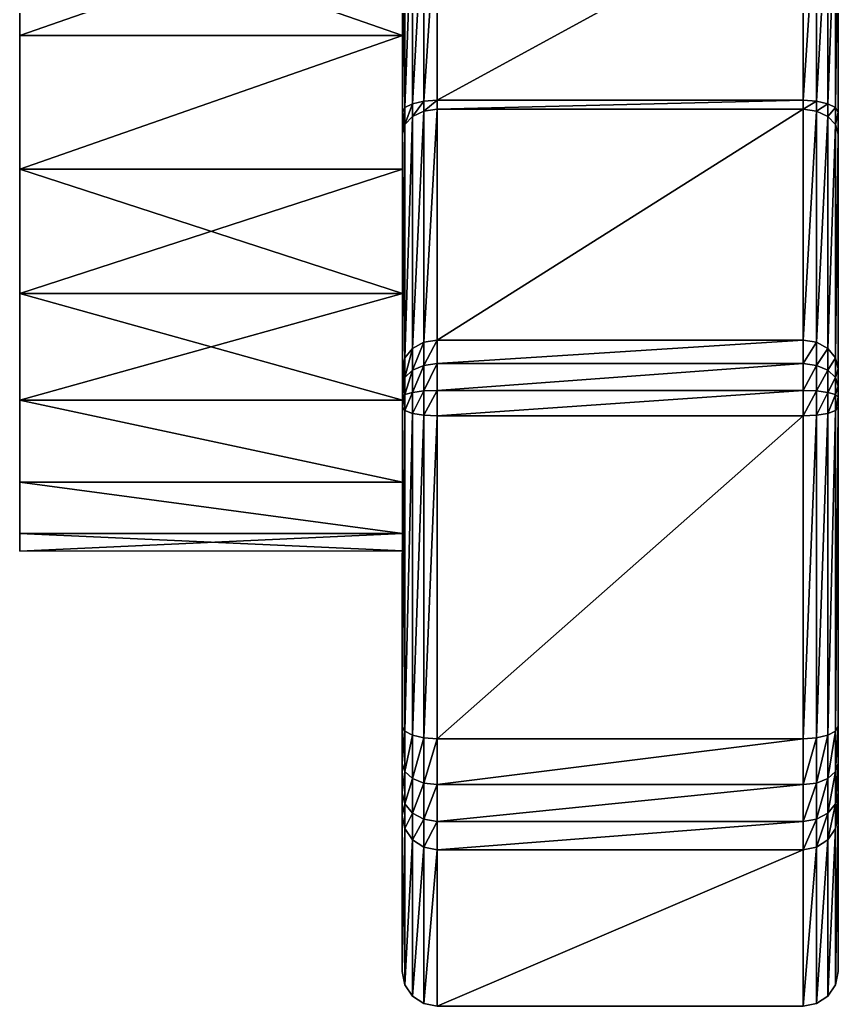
# Model space of a CAD drawing. Extents: x -0.7 to 0.7, y -0.65 to 0.94.
# Drawn here: x -0.699 to -0.155, y -0.646 to 0.011 of the extents above; entities that cross this region are included whole.
import ezdxf

# ---------------------------------------------------------------- set-up
doc = ezdxf.new("R2010")
doc.units = 0
doc.linetypes.add('SOLIDLINE', pattern=[0])
doc.layers.add('VIFS104', color=250, linetype='SOLIDLINE')

msp = doc.modelspace()

# ---------------------------------------------------------------- linework, layer by layer
at = {"layer": 'VIFS104', "color": 250}
for points in [[(-0.69919, 0.00019, -0.00069), (-0.69919, 0.33152, 0.08809), (-0.69919, 0.34321, -0.00069)], [(-0.69919, 0.00019, -0.00069), (-0.69919, 0.34321, -0.00069), (-0.69919, 0.33152, -0.08947)], [(-0.69919, 0.00019, -0.00069), (-0.69919, 0.29725, 0.17082), (-0.69919, 0.33152, 0.08809)], [(-0.69919, 0.00019, -0.00069), (-0.69919, 0.33152, -0.08947), (-0.69919, 0.29725, -0.1722)], [(-0.69919, 0.00019, -0.00069), (-0.69919, 0.24274, 0.24186), (-0.69919, 0.29725, 0.17082)], [(-0.69919, 0.00019, -0.00069), (-0.69919, 0.29725, -0.1722), (-0.69919, 0.24274, -0.24324)], [(-0.15458, 0.09041, -0.39981), (-0.15458, 0.26447, 0.00114), (-0.15458, -0.62248, 0.00114)], [(-0.15458, 0.26447, 0.00114), (-0.15458, 0.09041, 0.40209), (-0.15458, -0.62248, 0.00114)], [(-0.69919, 0.00019, -0.00069), (-0.69919, 0.1717, 0.29637), (-0.69919, 0.24274, 0.24186)], [(-0.69919, 0.00019, -0.00069), (-0.69919, 0.24274, -0.24324), (-0.69919, 0.1717, -0.29775)], [(-0.69919, 0.00019, -0.00069), (-0.69919, 0.08897, 0.33064), (-0.69919, 0.1717, 0.29637)], [(-0.69919, 0.00019, -0.00069), (-0.69919, 0.1717, -0.29775), (-0.69919, 0.08897, -0.33202)], [(-0.69919, 0.00019, -0.00069), (-0.69919, 0.00019, 0.34233), (-0.69919, 0.08897, 0.33064)], [(-0.69919, 0.00019, -0.00069), (-0.69919, 0.08897, -0.33202), (-0.69919, 0.00019, -0.34371)], [(-0.69919, 0.08897, 0.33064), (-0.69919, 0.00019, 0.34233), (-0.44452, 0.08897, 0.33064)], [(-0.44454, 0.00019, 0.34233), (-0.44452, 0.08897, 0.33064), (-0.69919, 0.00019, 0.34233)], [(-0.69919, 0.00019, -0.34371), (-0.69919, 0.08897, -0.33202), (-0.44454, 0.00019, -0.34371)], [(-0.44452, 0.08897, -0.33202), (-0.44454, 0.00019, -0.34371), (-0.69919, 0.08897, -0.33202)], [(-0.44295, 0.0904, 0.41098), (-0.44452, 0.09041, 0.40209), (-0.44455, -0.05078, 0.48537)], [(-0.44295, 0.0904, -0.4087), (-0.44455, -0.05078, -0.48309), (-0.44452, 0.09041, -0.39981)], [(-0.44452, 0.08897, -0.33202), (-0.44452, 0.09041, -0.39981), (-0.44455, -0.05078, -0.48309)], [(-0.44455, -0.05078, 0.48537), (-0.44452, 0.09041, 0.40209), (-0.44452, 0.08897, 0.33064)], [(-0.44455, -0.05078, 0.48537), (-0.44295, -0.04774, 0.49373), (-0.44295, 0.0904, 0.41098)], [(-0.44455, -0.05078, -0.48309), (-0.44295, 0.0904, -0.4087), (-0.44295, -0.04774, -0.49145)], [(-0.44455, -0.05078, -0.48309), (-0.44454, 0.00019, -0.34371), (-0.44452, 0.08897, -0.33202)], [(-0.44455, -0.05078, 0.48537), (-0.44452, 0.08897, 0.33064), (-0.44454, 0.00019, 0.34233)], [(-0.44295, -0.04774, 0.49373), (-0.43789, -0.04517, 0.50081), (-0.43789, 0.0904, 0.41852)], [(-0.43789, 0.0904, 0.41852), (-0.44295, 0.0904, 0.41098), (-0.44295, -0.04774, 0.49373)], [(-0.44295, -0.04774, -0.49145), (-0.43789, 0.0904, -0.41624), (-0.43789, -0.04517, -0.49854)], [(-0.43789, 0.0904, -0.41624), (-0.44295, -0.04774, -0.49145), (-0.44295, 0.0904, -0.4087)], [(-0.4303, 0.09039, 0.42355), (-0.43789, 0.0904, 0.41852), (-0.43789, -0.04517, 0.50081)], [(-0.4303, 0.09039, -0.42128), (-0.43789, -0.04517, -0.49854), (-0.43789, 0.0904, -0.41624)], [(-0.43789, -0.04517, 0.50081), (-0.4303, -0.04345, 0.50555), (-0.4303, 0.09039, 0.42355)], [(-0.43789, -0.04517, -0.49854), (-0.4303, 0.09039, -0.42128), (-0.4303, -0.04345, -0.50327)], [(-0.4303, -0.04345, 0.50555), (-0.42136, -0.04285, 0.50721), (-0.42136, 0.09039, 0.42532)], [(-0.42136, 0.09039, 0.42532), (-0.4303, 0.09039, 0.42355), (-0.4303, -0.04345, 0.50555)], [(-0.4303, -0.04345, -0.50327), (-0.42136, 0.09039, -0.42304), (-0.42136, -0.04285, -0.50493)], [(-0.42136, 0.09039, -0.42304), (-0.4303, -0.04345, -0.50327), (-0.4303, 0.09039, -0.42128)], [(-0.42136, -0.04285, 0.50721), (-0.17795, -0.04285, 0.50721), (-0.17795, 0.09039, 0.42532)], [(-0.17795, 0.09039, 0.42532), (-0.42136, 0.09039, 0.42532), (-0.42136, -0.04285, 0.50721)], [(-0.42136, -0.04285, -0.50493), (-0.17795, 0.09039, -0.42304), (-0.17795, -0.04285, -0.50493)], [(-0.17795, 0.09039, -0.42304), (-0.42136, -0.04285, -0.50493), (-0.42136, 0.09039, -0.42304)], [(-0.17795, -0.04285, 0.50721), (-0.169, -0.04345, 0.50555), (-0.169, 0.09039, 0.42355)], [(-0.169, 0.09039, 0.42355), (-0.17795, 0.09039, 0.42532), (-0.17795, -0.04285, 0.50721)], [(-0.17795, -0.04285, -0.50493), (-0.169, 0.09039, -0.42128), (-0.169, -0.04345, -0.50327)], [(-0.169, 0.09039, -0.42128), (-0.17795, -0.04285, -0.50493), (-0.17795, 0.09039, -0.42304)], [(-0.169, -0.04345, 0.50555), (-0.16142, -0.04517, 0.50081), (-0.16142, 0.0904, 0.41852)], [(-0.16142, 0.0904, 0.41852), (-0.169, 0.09039, 0.42355), (-0.169, -0.04345, 0.50555)], [(-0.169, -0.04345, -0.50327), (-0.16142, 0.0904, -0.41624), (-0.16142, -0.04517, -0.49854)], [(-0.16142, 0.0904, -0.41624), (-0.169, -0.04345, -0.50327), (-0.169, 0.09039, -0.42128)], [(-0.16142, -0.04517, 0.50081), (-0.15636, -0.04774, 0.49373), (-0.15636, 0.0904, 0.41098)], [(-0.15636, 0.0904, 0.41098), (-0.16142, 0.0904, 0.41852), (-0.16142, -0.04517, 0.50081)], [(-0.16142, -0.04517, -0.49854), (-0.15636, 0.0904, -0.4087), (-0.15636, -0.04774, -0.49145)], [(-0.15636, 0.0904, -0.4087), (-0.16142, -0.04517, -0.49854), (-0.16142, 0.0904, -0.41624)], [(-0.15636, -0.04774, 0.49373), (-0.15458, -0.05078, 0.48537), (-0.15458, 0.09041, 0.40209)], [(-0.15458, 0.09041, 0.40209), (-0.15636, 0.0904, 0.41098), (-0.15636, -0.04774, 0.49373)], [(-0.15636, -0.04774, -0.49145), (-0.15458, 0.09041, -0.39981), (-0.15458, -0.05078, -0.48309)], [(-0.15458, 0.09041, -0.39981), (-0.15636, -0.04774, -0.49145), (-0.15636, 0.0904, -0.4087)], [(-0.15458, -0.62248, 0.00114), (-0.15458, 0.09041, 0.40209), (-0.15458, -0.05078, 0.48537)], [(-0.15458, -0.62248, 0.00114), (-0.15458, -0.05078, -0.48309), (-0.15458, 0.09041, -0.39981)], [(-0.69919, 0.00019, -0.00069), (-0.69919, -0.08859, 0.33064), (-0.69919, 0.00019, 0.34233)], [(-0.69919, 0.00019, -0.00069), (-0.69919, -0.17132, 0.29637), (-0.69919, -0.08859, 0.33064)], [(-0.69919, 0.00019, -0.00069), (-0.69919, -0.24236, 0.24186), (-0.69919, -0.17132, 0.29637)], [(-0.69919, 0.00019, -0.00069), (-0.69919, -0.29687, 0.17082), (-0.69919, -0.24236, 0.24186)], [(-0.69919, 0.00019, -0.00069), (-0.69919, -0.33114, 0.08809), (-0.69919, -0.29687, 0.17082)], [(-0.69919, 0.00019, -0.00069), (-0.69919, -0.34283, -0.00069), (-0.69919, -0.33114, 0.08809)], [(-0.69919, 0.00019, -0.00069), (-0.69919, -0.33114, -0.08947), (-0.69919, -0.34283, -0.00069)], [(-0.69919, 0.00019, -0.00069), (-0.69919, -0.29687, -0.1722), (-0.69919, -0.33114, -0.08947)], [(-0.69919, 0.00019, -0.00069), (-0.69919, -0.24236, -0.24324), (-0.69919, -0.29687, -0.1722)], [(-0.69919, 0.00019, -0.00069), (-0.69919, -0.17132, -0.29775), (-0.69919, -0.24236, -0.24324)], [(-0.69919, 0.00019, -0.00069), (-0.69919, -0.08859, -0.33202), (-0.69919, -0.17132, -0.29775)], [(-0.69919, 0.00019, -0.00069), (-0.69919, 0.00019, -0.34371), (-0.69919, -0.08859, -0.33202)], [(-0.69919, -0.08859, 0.33064), (-0.44454, 0.00019, 0.34233), (-0.69919, 0.00019, 0.34233)], [(-0.69919, -0.08859, 0.33064), (-0.44456, -0.08859, 0.33064), (-0.44454, 0.00019, 0.34233)], [(-0.44456, -0.08859, -0.33202), (-0.69919, -0.08859, -0.33202), (-0.44454, 0.00019, -0.34371)], [(-0.69919, 0.00019, -0.34371), (-0.44454, 0.00019, -0.34371), (-0.69919, -0.08859, -0.33202)], [(-0.44455, -0.05078, -0.48309), (-0.44456, -0.08859, -0.33202), (-0.44454, 0.00019, -0.34371)], [(-0.44454, 0.00019, 0.34233), (-0.44456, -0.08859, 0.33064), (-0.44455, -0.05078, 0.48537)], [(-0.44295, -0.05906, 0.50367), (-0.43789, -0.05368, 0.50896), (-0.43789, -0.04517, 0.50081)], [(-0.43789, -0.04517, 0.50081), (-0.44295, -0.04774, 0.49373), (-0.44295, -0.05906, 0.50367)], [(-0.44295, -0.05906, -0.5014), (-0.43789, -0.04517, -0.49854), (-0.43789, -0.05368, -0.50669)], [(-0.43789, -0.04517, -0.49854), (-0.44295, -0.05906, -0.5014), (-0.44295, -0.04774, -0.49145)], [(-0.43789, -0.05368, 0.50896), (-0.4303, -0.05009, 0.5125), (-0.4303, -0.04345, 0.50555)], [(-0.4303, -0.04345, 0.50555), (-0.43789, -0.04517, 0.50081), (-0.43789, -0.05368, 0.50896)], [(-0.43789, -0.05368, -0.50669), (-0.4303, -0.04345, -0.50327), (-0.4303, -0.05009, -0.51022)], [(-0.4303, -0.04345, -0.50327), (-0.43789, -0.05368, -0.50669), (-0.43789, -0.04517, -0.49854)], [(-0.4303, -0.05009, 0.5125), (-0.42136, -0.04883, 0.51374), (-0.42136, -0.04285, 0.50721)], [(-0.42136, -0.04285, 0.50721), (-0.4303, -0.04345, 0.50555), (-0.4303, -0.05009, 0.5125)], [(-0.4303, -0.05009, -0.51022), (-0.42136, -0.04285, -0.50493), (-0.42136, -0.04883, -0.51146)], [(-0.42136, -0.04285, -0.50493), (-0.4303, -0.05009, -0.51022), (-0.4303, -0.04345, -0.50327)], [(-0.42136, -0.04883, 0.51374), (-0.17795, -0.04883, 0.51374), (-0.17795, -0.04285, 0.50721)], [(-0.17795, -0.04285, 0.50721), (-0.42136, -0.04285, 0.50721), (-0.42136, -0.04883, 0.51374)], [(-0.42136, -0.04883, -0.51146), (-0.17795, -0.04285, -0.50493), (-0.17795, -0.04883, -0.51146)], [(-0.17795, -0.04285, -0.50493), (-0.42136, -0.04883, -0.51146), (-0.42136, -0.04285, -0.50493)], [(-0.169, -0.04345, 0.50555), (-0.17795, -0.04285, 0.50721), (-0.17795, -0.04883, 0.51374)], [(-0.169, -0.04345, -0.50327), (-0.17795, -0.04883, -0.51146), (-0.17795, -0.04285, -0.50493)], [(-0.17795, -0.04883, 0.51374), (-0.169, -0.05009, 0.5125), (-0.169, -0.04345, 0.50555)], [(-0.17795, -0.04883, -0.51146), (-0.169, -0.04345, -0.50327), (-0.169, -0.05009, -0.51022)], [(-0.16142, -0.04517, 0.50081), (-0.169, -0.04345, 0.50555), (-0.169, -0.05009, 0.5125)], [(-0.16142, -0.04517, -0.49854), (-0.169, -0.05009, -0.51022), (-0.169, -0.04345, -0.50327)], [(-0.169, -0.05009, 0.5125), (-0.16142, -0.05368, 0.50896), (-0.16142, -0.04517, 0.50081)], [(-0.169, -0.05009, -0.51022), (-0.16142, -0.04517, -0.49854), (-0.16142, -0.05368, -0.50669)], [(-0.15636, -0.04774, 0.49373), (-0.16142, -0.04517, 0.50081), (-0.16142, -0.05368, 0.50896)], [(-0.15636, -0.04774, -0.49145), (-0.16142, -0.05368, -0.50669), (-0.16142, -0.04517, -0.49854)], [(-0.44455, -0.06539, -0.49516), (-0.44456, -0.08859, -0.33202), (-0.44455, -0.05078, -0.48309)], [(-0.44455, -0.06539, 0.49744), (-0.44455, -0.05078, 0.48537), (-0.44456, -0.08859, 0.33064)], [(-0.44455, -0.06539, 0.49744), (-0.44295, -0.05906, 0.50367), (-0.44295, -0.04774, 0.49373)], [(-0.44295, -0.04774, 0.49373), (-0.44455, -0.05078, 0.48537), (-0.44455, -0.06539, 0.49744)], [(-0.44455, -0.06539, -0.49516), (-0.44295, -0.04774, -0.49145), (-0.44295, -0.05906, -0.5014)], [(-0.44295, -0.04774, -0.49145), (-0.44455, -0.06539, -0.49516), (-0.44455, -0.05078, -0.48309)], [(-0.43789, -0.20805, 0.80637), (-0.4303, -0.20387, 0.80919), (-0.4303, -0.05009, 0.5125)], [(-0.4303, -0.05009, 0.5125), (-0.43789, -0.05368, 0.50896), (-0.43789, -0.20805, 0.80637)], [(-0.43789, -0.20805, -0.80409), (-0.4303, -0.05009, -0.51022), (-0.4303, -0.20387, -0.80691)], [(-0.4303, -0.05009, -0.51022), (-0.43789, -0.20805, -0.80409), (-0.43789, -0.05368, -0.50669)], [(-0.4303, -0.20387, 0.80919), (-0.42136, -0.20241, 0.81018), (-0.42136, -0.04883, 0.51374)], [(-0.42136, -0.04883, 0.51374), (-0.4303, -0.05009, 0.5125), (-0.4303, -0.20387, 0.80919)], [(-0.4303, -0.20387, -0.80691), (-0.42136, -0.04883, -0.51146), (-0.42136, -0.20241, -0.8079)], [(-0.42136, -0.04883, -0.51146), (-0.4303, -0.20387, -0.80691), (-0.4303, -0.05009, -0.51022)], [(-0.42136, -0.20241, 0.81018), (-0.17795, -0.20241, 0.81018), (-0.17795, -0.04883, 0.51374)], [(-0.17795, -0.04883, 0.51374), (-0.42136, -0.04883, 0.51374), (-0.42136, -0.20241, 0.81018)], [(-0.42136, -0.20241, -0.8079), (-0.17795, -0.04883, -0.51146), (-0.17795, -0.20241, -0.8079)], [(-0.17795, -0.04883, -0.51146), (-0.42136, -0.20241, -0.8079), (-0.42136, -0.04883, -0.51146)], [(-0.169, -0.05009, 0.5125), (-0.17795, -0.04883, 0.51374), (-0.17795, -0.20241, 0.81018)], [(-0.169, -0.05009, -0.51022), (-0.17795, -0.20241, -0.8079), (-0.17795, -0.04883, -0.51146)], [(-0.17795, -0.20241, 0.81018), (-0.169, -0.20387, 0.80919), (-0.169, -0.05009, 0.5125)], [(-0.17795, -0.20241, -0.8079), (-0.169, -0.05009, -0.51022), (-0.169, -0.20387, -0.80691)], [(-0.16142, -0.05368, 0.50896), (-0.169, -0.05009, 0.5125), (-0.169, -0.20387, 0.80919)], [(-0.16142, -0.05368, -0.50669), (-0.169, -0.20387, -0.80691), (-0.169, -0.05009, -0.51022)], [(-0.16142, -0.05368, 0.50896), (-0.15636, -0.05906, 0.50367), (-0.15636, -0.04774, 0.49373)], [(-0.16142, -0.05368, -0.50669), (-0.15636, -0.04774, -0.49145), (-0.15636, -0.05906, -0.5014)], [(-0.15458, -0.05078, 0.48537), (-0.15636, -0.04774, 0.49373), (-0.15636, -0.05906, 0.50367)], [(-0.15458, -0.05078, -0.48309), (-0.15636, -0.05906, -0.5014), (-0.15636, -0.04774, -0.49145)], [(-0.15636, -0.05906, 0.50367), (-0.15458, -0.06539, 0.49744), (-0.15458, -0.05078, 0.48537)], [(-0.15636, -0.05906, -0.5014), (-0.15458, -0.05078, -0.48309), (-0.15458, -0.06539, -0.49516)], [(-0.15458, -0.50377, 0.69506), (-0.15458, -0.62248, 0.00114), (-0.15458, -0.05078, 0.48537)], [(-0.15458, -0.50377, 0.69506), (-0.15458, -0.05078, 0.48537), (-0.15458, -0.06539, 0.49744)], [(-0.15458, -0.50377, -0.69278), (-0.15458, -0.05078, -0.48309), (-0.15458, -0.62248, 0.00114)], [(-0.15458, -0.50377, -0.69278), (-0.15458, -0.06539, -0.49516), (-0.15458, -0.05078, -0.48309)], [(-0.44458, -0.22166, 0.79716), (-0.44295, -0.21429, 0.80214), (-0.44295, -0.05906, 0.50367)], [(-0.44295, -0.05906, 0.50367), (-0.44455, -0.06539, 0.49744), (-0.44458, -0.22166, 0.79716)], [(-0.44458, -0.22166, -0.79488), (-0.44295, -0.05906, -0.5014), (-0.44295, -0.21429, -0.79987)], [(-0.44295, -0.05906, -0.5014), (-0.44458, -0.22166, -0.79488), (-0.44455, -0.06539, -0.49516)], [(-0.44295, -0.21429, 0.80214), (-0.43789, -0.20805, 0.80637), (-0.43789, -0.05368, 0.50896)], [(-0.43789, -0.05368, 0.50896), (-0.44295, -0.05906, 0.50367), (-0.44295, -0.21429, 0.80214)], [(-0.44295, -0.21429, -0.79987), (-0.43789, -0.05368, -0.50669), (-0.43789, -0.20805, -0.80409)], [(-0.43789, -0.05368, -0.50669), (-0.44295, -0.21429, -0.79987), (-0.44295, -0.05906, -0.5014)], [(-0.169, -0.20387, 0.80919), (-0.16142, -0.20805, 0.80637), (-0.16142, -0.05368, 0.50896)], [(-0.169, -0.20387, -0.80691), (-0.16142, -0.05368, -0.50669), (-0.16142, -0.20805, -0.80409)], [(-0.15636, -0.05906, 0.50367), (-0.16142, -0.05368, 0.50896), (-0.16142, -0.20805, 0.80637)], [(-0.15636, -0.05906, -0.5014), (-0.16142, -0.20805, -0.80409), (-0.16142, -0.05368, -0.50669)], [(-0.16142, -0.20805, 0.80637), (-0.15636, -0.21429, 0.80214), (-0.15636, -0.05906, 0.50367)], [(-0.16142, -0.20805, -0.80409), (-0.15636, -0.05906, -0.5014), (-0.15636, -0.21429, -0.79987)], [(-0.15458, -0.06539, 0.49744), (-0.15636, -0.05906, 0.50367), (-0.15636, -0.21429, 0.80214)], [(-0.15458, -0.06539, -0.49516), (-0.15636, -0.21429, -0.79987), (-0.15636, -0.05906, -0.5014)], [(-0.44458, -0.22166, 0.79716), (-0.44455, -0.06539, 0.49744), (-0.44466, -0.62248, 0.00114)], [(-0.44458, -0.22166, -0.79488), (-0.44466, -0.62248, 0.00114), (-0.44455, -0.06539, -0.49516)], [(-0.44466, -0.62248, 0.00114), (-0.44457, -0.17132, -0.29775), (-0.44455, -0.06539, -0.49516)], [(-0.44455, -0.06539, 0.49744), (-0.4446, -0.29687, 0.17082), (-0.44466, -0.62248, 0.00114)], [(-0.44455, -0.06539, 0.49744), (-0.44459, -0.24236, 0.24186), (-0.4446, -0.29687, 0.17082)], [(-0.44457, -0.17132, 0.29637), (-0.44459, -0.24236, 0.24186), (-0.44455, -0.06539, 0.49744)], [(-0.44455, -0.06539, -0.49516), (-0.44457, -0.17132, -0.29775), (-0.44456, -0.08859, -0.33202)], [(-0.44456, -0.08859, 0.33064), (-0.44457, -0.17132, 0.29637), (-0.44455, -0.06539, 0.49744)], [(-0.15636, -0.21429, 0.80214), (-0.15458, -0.22166, 0.79716), (-0.15458, -0.06539, 0.49744)], [(-0.15636, -0.21429, -0.79987), (-0.15458, -0.06539, -0.49516), (-0.15458, -0.22166, -0.79488)], [(-0.15458, -0.06539, 0.49744), (-0.15458, -0.22166, 0.79716), (-0.15458, -0.23316, 0.81031)], [(-0.15458, -0.06539, 0.49744), (-0.15458, -0.23316, 0.81031), (-0.15458, -0.24034, 0.81295)], [(-0.15458, -0.06539, 0.49744), (-0.15458, -0.24034, 0.81295), (-0.15458, -0.50377, 0.69506)], [(-0.15458, -0.06539, -0.49516), (-0.15458, -0.23316, -0.80803), (-0.15458, -0.22166, -0.79488)], [(-0.15458, -0.06539, -0.49516), (-0.15458, -0.24034, -0.81067), (-0.15458, -0.23316, -0.80803)], [(-0.15458, -0.06539, -0.49516), (-0.15458, -0.50377, -0.69278), (-0.15458, -0.24034, -0.81067)], [(-0.69919, -0.08859, 0.33064), (-0.69919, -0.17132, 0.29637), (-0.44456, -0.08859, 0.33064)], [(-0.44457, -0.17132, 0.29637), (-0.44456, -0.08859, 0.33064), (-0.69919, -0.17132, 0.29637)], [(-0.69919, -0.17132, -0.29775), (-0.69919, -0.08859, -0.33202), (-0.44457, -0.17132, -0.29775)], [(-0.44456, -0.08859, -0.33202), (-0.44457, -0.17132, -0.29775), (-0.69919, -0.08859, -0.33202)], [(-0.44457, -0.17132, 0.29637), (-0.69919, -0.17132, 0.29637), (-0.44459, -0.24236, 0.24186)], [(-0.69919, -0.24236, 0.24186), (-0.44459, -0.24236, 0.24186), (-0.69919, -0.17132, 0.29637)], [(-0.44459, -0.24236, -0.24324), (-0.69919, -0.24236, -0.24324), (-0.44457, -0.17132, -0.29775)], [(-0.69919, -0.17132, -0.29775), (-0.44457, -0.17132, -0.29775), (-0.69919, -0.24236, -0.24324)], [(-0.44466, -0.62248, 0.00114), (-0.44459, -0.24236, -0.24324), (-0.44457, -0.17132, -0.29775)], [(-0.4303, -0.21923, 0.82665), (-0.42136, -0.21808, 0.82799), (-0.42136, -0.20241, 0.81018)], [(-0.42136, -0.20241, 0.81018), (-0.4303, -0.20387, 0.80919), (-0.4303, -0.21923, 0.82665)], [(-0.4303, -0.21923, -0.82437), (-0.42136, -0.20241, -0.8079), (-0.42136, -0.21808, -0.82571)], [(-0.42136, -0.20241, -0.8079), (-0.4303, -0.21923, -0.82437), (-0.4303, -0.20387, -0.80691)], [(-0.42136, -0.21808, 0.82799), (-0.17795, -0.21808, 0.82799), (-0.17795, -0.20241, 0.81018)], [(-0.17795, -0.20241, 0.81018), (-0.42136, -0.20241, 0.81018), (-0.42136, -0.21808, 0.82799)], [(-0.42136, -0.21808, -0.82571), (-0.17795, -0.20241, -0.8079), (-0.17795, -0.21808, -0.82571)], [(-0.17795, -0.20241, -0.8079), (-0.42136, -0.21808, -0.82571), (-0.42136, -0.20241, -0.8079)], [(-0.169, -0.20387, 0.80919), (-0.17795, -0.20241, 0.81018), (-0.17795, -0.21808, 0.82799)], [(-0.169, -0.20387, -0.80691), (-0.17795, -0.21808, -0.82571), (-0.17795, -0.20241, -0.8079)], [(-0.44295, -0.22739, 0.81708), (-0.43789, -0.2225, 0.82281), (-0.43789, -0.20805, 0.80637)], [(-0.43789, -0.20805, 0.80637), (-0.44295, -0.21429, 0.80214), (-0.44295, -0.22739, 0.81708)], [(-0.44295, -0.22739, -0.8148), (-0.43789, -0.20805, -0.80409), (-0.43789, -0.2225, -0.82054)], [(-0.43789, -0.20805, -0.80409), (-0.44295, -0.22739, -0.8148), (-0.44295, -0.21429, -0.79987)], [(-0.43789, -0.2225, 0.82281), (-0.4303, -0.21923, 0.82665), (-0.4303, -0.20387, 0.80919)], [(-0.4303, -0.20387, 0.80919), (-0.43789, -0.20805, 0.80637), (-0.43789, -0.2225, 0.82281)], [(-0.43789, -0.2225, -0.82054), (-0.4303, -0.20387, -0.80691), (-0.4303, -0.21923, -0.82437)], [(-0.4303, -0.20387, -0.80691), (-0.43789, -0.2225, -0.82054), (-0.43789, -0.20805, -0.80409)], [(-0.17795, -0.21808, 0.82799), (-0.169, -0.21923, 0.82665), (-0.169, -0.20387, 0.80919)], [(-0.17795, -0.21808, -0.82571), (-0.169, -0.20387, -0.80691), (-0.169, -0.21923, -0.82437)], [(-0.16142, -0.20805, 0.80637), (-0.169, -0.20387, 0.80919), (-0.169, -0.21923, 0.82665)], [(-0.16142, -0.20805, -0.80409), (-0.169, -0.21923, -0.82437), (-0.169, -0.20387, -0.80691)], [(-0.169, -0.21923, 0.82665), (-0.16142, -0.2225, 0.82281), (-0.16142, -0.20805, 0.80637)], [(-0.169, -0.21923, -0.82437), (-0.16142, -0.20805, -0.80409), (-0.16142, -0.2225, -0.82054)], [(-0.15636, -0.21429, 0.80214), (-0.16142, -0.20805, 0.80637), (-0.16142, -0.2225, 0.82281)], [(-0.15636, -0.21429, -0.79987), (-0.16142, -0.2225, -0.82054), (-0.16142, -0.20805, -0.80409)], [(-0.44459, -0.23316, 0.81031), (-0.44295, -0.22739, 0.81708), (-0.44295, -0.21429, 0.80214)], [(-0.44295, -0.21429, 0.80214), (-0.44458, -0.22166, 0.79716), (-0.44459, -0.23316, 0.81031)], [(-0.44459, -0.23316, -0.80803), (-0.44295, -0.21429, -0.79987), (-0.44295, -0.22739, -0.8148)], [(-0.44295, -0.21429, -0.79987), (-0.44459, -0.23316, -0.80803), (-0.44458, -0.22166, -0.79488)], [(-0.16142, -0.2225, 0.82281), (-0.15636, -0.22739, 0.81708), (-0.15636, -0.21429, 0.80214)], [(-0.16142, -0.2225, -0.82054), (-0.15636, -0.21429, -0.79987), (-0.15636, -0.22739, -0.8148)], [(-0.15458, -0.22166, 0.79716), (-0.15636, -0.21429, 0.80214), (-0.15636, -0.22739, 0.81708)], [(-0.15458, -0.22166, -0.79488), (-0.15636, -0.22739, -0.8148), (-0.15636, -0.21429, -0.79987)], [(-0.44459, -0.23316, 0.81031), (-0.44458, -0.22166, 0.79716), (-0.44466, -0.62248, 0.00114)], [(-0.44459, -0.23316, -0.80803), (-0.44466, -0.62248, 0.00114), (-0.44458, -0.22166, -0.79488)], [(-0.44295, -0.23865, 0.82168), (-0.43789, -0.23722, 0.82908), (-0.43789, -0.2225, 0.82281)], [(-0.43789, -0.2225, 0.82281), (-0.44295, -0.22739, 0.81708), (-0.44295, -0.23865, 0.82168)], [(-0.44295, -0.23865, -0.8194), (-0.43789, -0.2225, -0.82054), (-0.43789, -0.23722, -0.8268)], [(-0.43789, -0.2225, -0.82054), (-0.44295, -0.23865, -0.8194), (-0.44295, -0.22739, -0.8148)], [(-0.43789, -0.23722, 0.82908), (-0.4303, -0.23626, 0.83403), (-0.4303, -0.21923, 0.82665)], [(-0.4303, -0.21923, 0.82665), (-0.43789, -0.2225, 0.82281), (-0.43789, -0.23722, 0.82908)], [(-0.43789, -0.23722, -0.8268), (-0.4303, -0.21923, -0.82437), (-0.4303, -0.23626, -0.83175)], [(-0.4303, -0.21923, -0.82437), (-0.43789, -0.23722, -0.8268), (-0.43789, -0.2225, -0.82054)], [(-0.4303, -0.23626, 0.83403), (-0.42136, -0.23592, 0.83577), (-0.42136, -0.21808, 0.82799)], [(-0.42136, -0.21808, 0.82799), (-0.4303, -0.21923, 0.82665), (-0.4303, -0.23626, 0.83403)], [(-0.4303, -0.23626, -0.83175), (-0.42136, -0.21808, -0.82571), (-0.42136, -0.23592, -0.83349)], [(-0.42136, -0.21808, -0.82571), (-0.4303, -0.23626, -0.83175), (-0.4303, -0.21923, -0.82437)], [(-0.42136, -0.23592, 0.83577), (-0.17795, -0.23592, 0.83577), (-0.17795, -0.21808, 0.82799)], [(-0.17795, -0.21808, 0.82799), (-0.42136, -0.21808, 0.82799), (-0.42136, -0.23592, 0.83577)], [(-0.42136, -0.23592, -0.83349), (-0.17795, -0.21808, -0.82571), (-0.17795, -0.23592, -0.83349)], [(-0.17795, -0.21808, -0.82571), (-0.42136, -0.23592, -0.83349), (-0.42136, -0.21808, -0.82571)], [(-0.169, -0.21923, 0.82665), (-0.17795, -0.21808, 0.82799), (-0.17795, -0.23592, 0.83577)], [(-0.169, -0.21923, -0.82437), (-0.17795, -0.23592, -0.83349), (-0.17795, -0.21808, -0.82571)], [(-0.17795, -0.23592, 0.83577), (-0.169, -0.23626, 0.83403), (-0.169, -0.21923, 0.82665)], [(-0.17795, -0.23592, -0.83349), (-0.169, -0.21923, -0.82437), (-0.169, -0.23626, -0.83175)], [(-0.16142, -0.2225, 0.82281), (-0.169, -0.21923, 0.82665), (-0.169, -0.23626, 0.83403)], [(-0.16142, -0.2225, -0.82054), (-0.169, -0.23626, -0.83175), (-0.169, -0.21923, -0.82437)], [(-0.169, -0.23626, 0.83403), (-0.16142, -0.23722, 0.82908), (-0.16142, -0.2225, 0.82281)], [(-0.169, -0.23626, -0.83175), (-0.16142, -0.2225, -0.82054), (-0.16142, -0.23722, -0.8268)], [(-0.15636, -0.22739, 0.81708), (-0.16142, -0.2225, 0.82281), (-0.16142, -0.23722, 0.82908)], [(-0.15636, -0.22739, -0.8148), (-0.16142, -0.23722, -0.8268), (-0.16142, -0.2225, -0.82054)], [(-0.15636, -0.22739, 0.81708), (-0.15458, -0.23316, 0.81031), (-0.15458, -0.22166, 0.79716)], [(-0.15636, -0.22739, -0.8148), (-0.15458, -0.22166, -0.79488), (-0.15458, -0.23316, -0.80803)], [(-0.44459, -0.24034, 0.81295), (-0.44295, -0.23865, 0.82168), (-0.44295, -0.22739, 0.81708)], [(-0.44295, -0.22739, 0.81708), (-0.44459, -0.23316, 0.81031), (-0.44459, -0.24034, 0.81295)], [(-0.44459, -0.24034, -0.81067), (-0.44295, -0.22739, -0.8148), (-0.44295, -0.23865, -0.8194)], [(-0.44295, -0.22739, -0.8148), (-0.44459, -0.24034, -0.81067), (-0.44459, -0.23316, -0.80803)], [(-0.16142, -0.23722, 0.82908), (-0.15636, -0.23865, 0.82168), (-0.15636, -0.22739, 0.81708)], [(-0.16142, -0.23722, -0.8268), (-0.15636, -0.22739, -0.8148), (-0.15636, -0.23865, -0.8194)], [(-0.15458, -0.23316, 0.81031), (-0.15636, -0.22739, 0.81708), (-0.15636, -0.23865, 0.82168)], [(-0.15458, -0.23316, -0.80803), (-0.15636, -0.23865, -0.8194), (-0.15636, -0.22739, -0.8148)], [(-0.44466, -0.62248, 0.00114), (-0.44463, -0.45936, 0.72947), (-0.44459, -0.23316, 0.81031)], [(-0.44466, -0.62248, 0.00114), (-0.44459, -0.23316, -0.80803), (-0.44463, -0.45936, -0.72719)], [(-0.44463, -0.45936, 0.72947), (-0.44459, -0.24034, 0.81295), (-0.44459, -0.23316, 0.81031)], [(-0.44463, -0.45936, -0.72719), (-0.44459, -0.23316, -0.80803), (-0.44459, -0.24034, -0.81067)], [(-0.43789, -0.25121, 0.82904), (-0.4303, -0.25248, 0.83392), (-0.4303, -0.23626, 0.83403)], [(-0.4303, -0.23626, 0.83403), (-0.43789, -0.23722, 0.82908), (-0.43789, -0.25121, 0.82904)], [(-0.43789, -0.25121, -0.82676), (-0.4303, -0.23626, -0.83175), (-0.4303, -0.25248, -0.83164)], [(-0.4303, -0.23626, -0.83175), (-0.43789, -0.25121, -0.82676), (-0.43789, -0.23722, -0.8268)], [(-0.4303, -0.25248, 0.83392), (-0.42136, -0.25292, 0.83563), (-0.42136, -0.23592, 0.83577)], [(-0.42136, -0.23592, 0.83577), (-0.4303, -0.23626, 0.83403), (-0.4303, -0.25248, 0.83392)], [(-0.4303, -0.25248, -0.83164), (-0.42136, -0.23592, -0.83349), (-0.42136, -0.25292, -0.83335)], [(-0.42136, -0.23592, -0.83349), (-0.4303, -0.25248, -0.83164), (-0.4303, -0.23626, -0.83175)], [(-0.42136, -0.25292, 0.83563), (-0.17795, -0.25292, 0.83563), (-0.17795, -0.23592, 0.83577)], [(-0.17795, -0.23592, 0.83577), (-0.42136, -0.23592, 0.83577), (-0.42136, -0.25292, 0.83563)], [(-0.42136, -0.25292, -0.83335), (-0.17795, -0.23592, -0.83349), (-0.17795, -0.25292, -0.83335)], [(-0.17795, -0.23592, -0.83349), (-0.42136, -0.25292, -0.83335), (-0.42136, -0.23592, -0.83349)], [(-0.169, -0.23626, 0.83403), (-0.17795, -0.23592, 0.83577), (-0.17795, -0.25292, 0.83563)], [(-0.169, -0.23626, -0.83175), (-0.17795, -0.25292, -0.83335), (-0.17795, -0.23592, -0.83349)], [(-0.17795, -0.25292, 0.83563), (-0.169, -0.25248, 0.83392), (-0.169, -0.23626, 0.83403)], [(-0.17795, -0.25292, -0.83335), (-0.169, -0.23626, -0.83175), (-0.169, -0.25248, -0.83164)], [(-0.16142, -0.23722, 0.82908), (-0.169, -0.23626, 0.83403), (-0.169, -0.25248, 0.83392)], [(-0.16142, -0.23722, -0.8268), (-0.169, -0.25248, -0.83164), (-0.169, -0.23626, -0.83175)], [(-0.15636, -0.23865, 0.82168), (-0.15458, -0.24034, 0.81295), (-0.15458, -0.23316, 0.81031)], [(-0.15636, -0.23865, -0.8194), (-0.15458, -0.23316, -0.80803), (-0.15458, -0.24034, -0.81067)], [(-0.4446, -0.29687, 0.17082), (-0.69919, -0.24236, 0.24186), (-0.69919, -0.29687, 0.17082)], [(-0.4446, -0.29687, -0.1722), (-0.69919, -0.29687, -0.1722), (-0.69919, -0.24236, -0.24324)], [(-0.69919, -0.24236, -0.24324), (-0.44459, -0.24236, -0.24324), (-0.4446, -0.29687, -0.1722)], [(-0.44459, -0.24236, 0.24186), (-0.69919, -0.24236, 0.24186), (-0.4446, -0.29687, 0.17082)], [(-0.4446, -0.29687, -0.1722), (-0.44459, -0.24236, -0.24324), (-0.44466, -0.62248, 0.00114)], [(-0.44463, -0.45936, 0.72947), (-0.44459, -0.24708, 0.81314), (-0.44459, -0.24034, 0.81295)], [(-0.44463, -0.45936, -0.72719), (-0.44459, -0.24034, -0.81067), (-0.44459, -0.24708, -0.81086)], [(-0.44459, -0.24708, 0.81314), (-0.44295, -0.24932, 0.82175), (-0.44295, -0.23865, 0.82168)], [(-0.44295, -0.23865, 0.82168), (-0.44459, -0.24034, 0.81295), (-0.44459, -0.24708, 0.81314)], [(-0.44459, -0.24708, -0.81086), (-0.44295, -0.23865, -0.8194), (-0.44295, -0.24932, -0.81947)], [(-0.44295, -0.23865, -0.8194), (-0.44459, -0.24708, -0.81086), (-0.44459, -0.24034, -0.81067)], [(-0.44295, -0.24932, 0.82175), (-0.43789, -0.25121, 0.82904), (-0.43789, -0.23722, 0.82908)], [(-0.43789, -0.23722, 0.82908), (-0.44295, -0.23865, 0.82168), (-0.44295, -0.24932, 0.82175)], [(-0.44295, -0.24932, -0.81947), (-0.43789, -0.23722, -0.8268), (-0.43789, -0.25121, -0.82676)], [(-0.43789, -0.23722, -0.8268), (-0.44295, -0.24932, -0.81947), (-0.44295, -0.23865, -0.8194)], [(-0.169, -0.25248, 0.83392), (-0.16142, -0.25121, 0.82904), (-0.16142, -0.23722, 0.82908)], [(-0.169, -0.25248, -0.83164), (-0.16142, -0.23722, -0.8268), (-0.16142, -0.25121, -0.82676)], [(-0.15636, -0.23865, 0.82168), (-0.16142, -0.23722, 0.82908), (-0.16142, -0.25121, 0.82904)], [(-0.15636, -0.23865, -0.8194), (-0.16142, -0.25121, -0.82676), (-0.16142, -0.23722, -0.8268)], [(-0.16142, -0.25121, 0.82904), (-0.15636, -0.24932, 0.82175), (-0.15636, -0.23865, 0.82168)], [(-0.16142, -0.25121, -0.82676), (-0.15636, -0.23865, -0.8194), (-0.15636, -0.24932, -0.81947)], [(-0.15458, -0.24034, 0.81295), (-0.15636, -0.23865, 0.82168), (-0.15636, -0.24932, 0.82175)], [(-0.15458, -0.24034, -0.81067), (-0.15636, -0.24932, -0.81947), (-0.15636, -0.23865, -0.8194)], [(-0.15636, -0.24932, 0.82175), (-0.15458, -0.24708, 0.81314), (-0.15458, -0.24034, 0.81295)], [(-0.15636, -0.24932, -0.81947), (-0.15458, -0.24034, -0.81067), (-0.15458, -0.24708, -0.81086)], [(-0.15458, -0.24034, 0.81295), (-0.15458, -0.24708, 0.81314), (-0.15458, -0.45936, 0.72947)], [(-0.15458, -0.24034, 0.81295), (-0.15458, -0.45936, 0.72947), (-0.15458, -0.50377, 0.69506)], [(-0.15458, -0.24034, -0.81067), (-0.15458, -0.45936, -0.72719), (-0.15458, -0.24708, -0.81086)], [(-0.15458, -0.24034, -0.81067), (-0.15458, -0.50377, -0.69278), (-0.15458, -0.45936, -0.72719)], [(-0.44295, -0.24932, 0.82175), (-0.44459, -0.24708, 0.81314), (-0.44463, -0.45936, 0.72947)], [(-0.44295, -0.24932, -0.81947), (-0.44463, -0.45936, -0.72719), (-0.44459, -0.24708, -0.81086)], [(-0.44463, -0.45936, 0.72947), (-0.44295, -0.46256, 0.73777), (-0.44295, -0.24932, 0.82175)], [(-0.44463, -0.45936, -0.72719), (-0.44295, -0.24932, -0.81947), (-0.44295, -0.46256, -0.73549)], [(-0.43789, -0.25121, 0.82904), (-0.44295, -0.24932, 0.82175), (-0.44295, -0.46256, 0.73777)], [(-0.43789, -0.25121, -0.82676), (-0.44295, -0.46256, -0.73549), (-0.44295, -0.24932, -0.81947)], [(-0.16142, -0.46526, 0.74481), (-0.15636, -0.46256, 0.73777), (-0.15636, -0.24932, 0.82175)], [(-0.15636, -0.24932, 0.82175), (-0.16142, -0.25121, 0.82904), (-0.16142, -0.46526, 0.74481)], [(-0.16142, -0.46526, -0.74253), (-0.15636, -0.24932, -0.81947), (-0.15636, -0.46256, -0.73549)], [(-0.15636, -0.24932, -0.81947), (-0.16142, -0.46526, -0.74253), (-0.16142, -0.25121, -0.82676)], [(-0.15636, -0.46256, 0.73777), (-0.15458, -0.45936, 0.72947), (-0.15458, -0.24708, 0.81314)], [(-0.15458, -0.24708, 0.81314), (-0.15636, -0.24932, 0.82175), (-0.15636, -0.46256, 0.73777)], [(-0.15636, -0.46256, -0.73549), (-0.15458, -0.24708, -0.81086), (-0.15458, -0.45936, -0.72719)], [(-0.15458, -0.24708, -0.81086), (-0.15636, -0.46256, -0.73549), (-0.15636, -0.24932, -0.81947)], [(-0.44295, -0.46256, 0.73777), (-0.43789, -0.46526, 0.74481), (-0.43789, -0.25121, 0.82904)], [(-0.44295, -0.46256, -0.73549), (-0.43789, -0.25121, -0.82676), (-0.43789, -0.46526, -0.74253)], [(-0.4303, -0.25248, 0.83392), (-0.43789, -0.25121, 0.82904), (-0.43789, -0.46526, 0.74481)], [(-0.4303, -0.25248, -0.83164), (-0.43789, -0.46526, -0.74253), (-0.43789, -0.25121, -0.82676)], [(-0.43789, -0.46526, 0.74481), (-0.4303, -0.46708, 0.74951), (-0.4303, -0.25248, 0.83392)], [(-0.43789, -0.46526, -0.74253), (-0.4303, -0.25248, -0.83164), (-0.4303, -0.46708, -0.74723)], [(-0.42136, -0.25292, 0.83563), (-0.4303, -0.25248, 0.83392), (-0.4303, -0.46708, 0.74951)], [(-0.42136, -0.25292, -0.83335), (-0.4303, -0.46708, -0.74723), (-0.4303, -0.25248, -0.83164)], [(-0.4303, -0.46708, 0.74951), (-0.42136, -0.46771, 0.75116), (-0.42136, -0.25292, 0.83563)], [(-0.4303, -0.46708, -0.74723), (-0.42136, -0.25292, -0.83335), (-0.42136, -0.46771, -0.74888)], [(-0.42136, -0.46771, 0.75116), (-0.17795, -0.46771, 0.75116), (-0.17795, -0.25292, 0.83563)], [(-0.17795, -0.25292, 0.83563), (-0.42136, -0.25292, 0.83563), (-0.42136, -0.46771, 0.75116)], [(-0.42136, -0.46771, -0.74888), (-0.17795, -0.25292, -0.83335), (-0.17795, -0.46771, -0.74888)], [(-0.17795, -0.25292, -0.83335), (-0.42136, -0.46771, -0.74888), (-0.42136, -0.25292, -0.83335)], [(-0.17795, -0.46771, 0.75116), (-0.169, -0.46708, 0.74951), (-0.169, -0.25248, 0.83392)], [(-0.169, -0.25248, 0.83392), (-0.17795, -0.25292, 0.83563), (-0.17795, -0.46771, 0.75116)], [(-0.17795, -0.46771, -0.74888), (-0.169, -0.25248, -0.83164), (-0.169, -0.46708, -0.74723)], [(-0.169, -0.25248, -0.83164), (-0.17795, -0.46771, -0.74888), (-0.17795, -0.25292, -0.83335)], [(-0.169, -0.46708, 0.74951), (-0.16142, -0.46526, 0.74481), (-0.16142, -0.25121, 0.82904)], [(-0.16142, -0.25121, 0.82904), (-0.169, -0.25248, 0.83392), (-0.169, -0.46708, 0.74951)], [(-0.169, -0.46708, -0.74723), (-0.16142, -0.25121, -0.82676), (-0.16142, -0.46526, -0.74253)], [(-0.16142, -0.25121, -0.82676), (-0.169, -0.46708, -0.74723), (-0.169, -0.25248, -0.83164)], [(-0.4446, -0.29687, 0.17082), (-0.69919, -0.29687, 0.17082), (-0.4446, -0.33114, 0.08809)], [(-0.69919, -0.33114, 0.08809), (-0.4446, -0.33114, 0.08809), (-0.69919, -0.29687, 0.17082)], [(-0.69919, -0.29687, -0.1722), (-0.4446, -0.33114, -0.08947), (-0.69919, -0.33114, -0.08947)], [(-0.69919, -0.29687, -0.1722), (-0.4446, -0.29687, -0.1722), (-0.4446, -0.33114, -0.08947)], [(-0.44466, -0.62248, 0.00114), (-0.4446, -0.29687, 0.17082), (-0.4446, -0.33114, 0.08809)], [(-0.4446, -0.33114, -0.08947), (-0.4446, -0.29687, -0.1722), (-0.44466, -0.62248, 0.00114)], [(-0.4446, -0.33114, 0.08809), (-0.69919, -0.33114, 0.08809), (-0.69919, -0.34283, -0.00069)], [(-0.69919, -0.34283, -0.00069), (-0.44461, -0.34275, -0.00008), (-0.4446, -0.33114, 0.08809)], [(-0.44461, -0.34275, -0.00008), (-0.69919, -0.34283, -0.00069), (-0.69919, -0.33114, -0.08947)], [(-0.69919, -0.33114, -0.08947), (-0.4446, -0.33114, -0.08947), (-0.44461, -0.34275, -0.00008)], [(-0.44466, -0.62248, 0.00114), (-0.4446, -0.33114, 0.08809), (-0.44461, -0.34275, -0.00008)], [(-0.44466, -0.62248, 0.00114), (-0.44461, -0.34275, -0.00008), (-0.4446, -0.33114, -0.08947)], [(-0.44466, -0.62248, 0.00114), (-0.44464, -0.50377, 0.69506), (-0.44463, -0.45936, 0.72947)], [(-0.44466, -0.62248, 0.00114), (-0.44463, -0.45936, -0.72719), (-0.44464, -0.50377, -0.69278)], [(-0.44464, -0.50377, 0.69506), (-0.44463, -0.48424, 0.71708), (-0.44463, -0.45936, 0.72947)], [(-0.44464, -0.50377, -0.69278), (-0.44463, -0.45936, -0.72719), (-0.44463, -0.48424, -0.7148)], [(-0.44295, -0.46256, 0.73777), (-0.44463, -0.45936, 0.72947), (-0.44463, -0.48424, 0.71708)], [(-0.44295, -0.46256, -0.73549), (-0.44463, -0.48424, -0.7148), (-0.44463, -0.45936, -0.72719)], [(-0.15636, -0.48959, 0.72418), (-0.15458, -0.48424, 0.71708), (-0.15458, -0.45936, 0.72947)], [(-0.15458, -0.45936, 0.72947), (-0.15636, -0.46256, 0.73777), (-0.15636, -0.48959, 0.72418)], [(-0.15636, -0.48959, -0.7219), (-0.15458, -0.45936, -0.72719), (-0.15458, -0.48424, -0.7148)], [(-0.15458, -0.45936, -0.72719), (-0.15636, -0.48959, -0.7219), (-0.15636, -0.46256, -0.73549)], [(-0.15458, -0.45936, 0.72947), (-0.15458, -0.48424, 0.71708), (-0.15458, -0.50377, 0.69506)], [(-0.15458, -0.45936, -0.72719), (-0.15458, -0.50377, -0.69278), (-0.15458, -0.48424, -0.7148)], [(-0.44463, -0.48424, 0.71708), (-0.44295, -0.4896, 0.72418), (-0.44295, -0.46256, 0.73777)], [(-0.44463, -0.48424, -0.7148), (-0.44295, -0.46256, -0.73549), (-0.44295, -0.4896, -0.7219)], [(-0.43789, -0.46526, 0.74481), (-0.44295, -0.46256, 0.73777), (-0.44295, -0.4896, 0.72418)], [(-0.43789, -0.46526, -0.74253), (-0.44295, -0.4896, -0.7219), (-0.44295, -0.46256, -0.73549)], [(-0.44295, -0.4896, 0.72418), (-0.43789, -0.49414, 0.7302), (-0.43789, -0.46526, 0.74481)], [(-0.44295, -0.4896, -0.7219), (-0.43789, -0.46526, -0.74253), (-0.43789, -0.49414, -0.72792)], [(-0.4303, -0.46708, 0.74951), (-0.43789, -0.46526, 0.74481), (-0.43789, -0.49414, 0.7302)], [(-0.4303, -0.46708, -0.74723), (-0.43789, -0.49414, -0.72792), (-0.43789, -0.46526, -0.74253)], [(-0.169, -0.49717, 0.73422), (-0.16142, -0.49414, 0.7302), (-0.16142, -0.46526, 0.74481)], [(-0.16142, -0.46526, 0.74481), (-0.169, -0.46708, 0.74951), (-0.169, -0.49717, 0.73422)], [(-0.169, -0.49717, -0.73194), (-0.16142, -0.46526, -0.74253), (-0.16142, -0.49414, -0.72792)], [(-0.16142, -0.46526, -0.74253), (-0.169, -0.49717, -0.73194), (-0.169, -0.46708, -0.74723)], [(-0.16142, -0.49414, 0.7302), (-0.15636, -0.48959, 0.72418), (-0.15636, -0.46256, 0.73777)], [(-0.15636, -0.46256, 0.73777), (-0.16142, -0.46526, 0.74481), (-0.16142, -0.49414, 0.7302)], [(-0.16142, -0.49414, -0.72792), (-0.15636, -0.46256, -0.73549), (-0.15636, -0.48959, -0.7219)], [(-0.15636, -0.46256, -0.73549), (-0.16142, -0.49414, -0.72792), (-0.16142, -0.46526, -0.74253)], [(-0.43789, -0.49414, 0.7302), (-0.4303, -0.49717, 0.73422), (-0.4303, -0.46708, 0.74951)], [(-0.43789, -0.49414, -0.72792), (-0.4303, -0.46708, -0.74723), (-0.4303, -0.49717, -0.73194)], [(-0.42136, -0.46771, 0.75116), (-0.4303, -0.46708, 0.74951), (-0.4303, -0.49717, 0.73422)], [(-0.42136, -0.46771, -0.74888), (-0.4303, -0.49717, -0.73194), (-0.4303, -0.46708, -0.74723)], [(-0.4303, -0.49717, 0.73422), (-0.42136, -0.49824, 0.73563), (-0.42136, -0.46771, 0.75116)], [(-0.4303, -0.49717, -0.73194), (-0.42136, -0.46771, -0.74888), (-0.42136, -0.49824, -0.73335)], [(-0.42136, -0.49824, 0.73563), (-0.17795, -0.49824, 0.73563), (-0.17795, -0.46771, 0.75116)], [(-0.17795, -0.46771, 0.75116), (-0.42136, -0.46771, 0.75116), (-0.42136, -0.49824, 0.73563)], [(-0.42136, -0.49824, -0.73335), (-0.17795, -0.46771, -0.74888), (-0.17795, -0.49824, -0.73335)], [(-0.17795, -0.46771, -0.74888), (-0.42136, -0.49824, -0.73335), (-0.42136, -0.46771, -0.74888)], [(-0.17795, -0.49824, 0.73563), (-0.169, -0.49717, 0.73422), (-0.169, -0.46708, 0.74951)], [(-0.169, -0.46708, 0.74951), (-0.17795, -0.46771, 0.75116), (-0.17795, -0.49824, 0.73563)], [(-0.17795, -0.49824, -0.73335), (-0.169, -0.46708, -0.74723), (-0.169, -0.49717, -0.73194)], [(-0.169, -0.46708, -0.74723), (-0.17795, -0.49824, -0.73335), (-0.17795, -0.46771, -0.74888)], [(-0.44295, -0.4896, 0.72418), (-0.44463, -0.48424, 0.71708), (-0.44464, -0.50377, 0.69506)], [(-0.44295, -0.4896, -0.7219), (-0.44464, -0.50377, -0.69278), (-0.44463, -0.48424, -0.7148)], [(-0.15636, -0.51102, 0.70022), (-0.15458, -0.50377, 0.69506), (-0.15458, -0.48424, 0.71708)], [(-0.15458, -0.48424, 0.71708), (-0.15636, -0.48959, 0.72418), (-0.15636, -0.51102, 0.70022)], [(-0.15636, -0.51102, -0.69794), (-0.15458, -0.48424, -0.7148), (-0.15458, -0.50377, -0.69278)], [(-0.15458, -0.48424, -0.7148), (-0.15636, -0.51102, -0.69794), (-0.15636, -0.48959, -0.7219)], [(-0.44464, -0.50377, 0.69506), (-0.44295, -0.51102, 0.70022), (-0.44295, -0.4896, 0.72418)], [(-0.44464, -0.50377, -0.69278), (-0.44295, -0.4896, -0.7219), (-0.44295, -0.51102, -0.69794)], [(-0.43789, -0.49414, 0.7302), (-0.44295, -0.4896, 0.72418), (-0.44295, -0.51102, 0.70022)], [(-0.43789, -0.49414, -0.72792), (-0.44295, -0.51102, -0.69794), (-0.44295, -0.4896, -0.7219)], [(-0.16142, -0.51716, 0.70459), (-0.15636, -0.51102, 0.70022), (-0.15636, -0.48959, 0.72418)], [(-0.15636, -0.48959, 0.72418), (-0.16142, -0.49414, 0.7302), (-0.16142, -0.51716, 0.70459)], [(-0.16142, -0.51716, -0.70231), (-0.15636, -0.48959, -0.7219), (-0.15636, -0.51102, -0.69794)], [(-0.15636, -0.48959, -0.7219), (-0.16142, -0.51716, -0.70231), (-0.16142, -0.49414, -0.72792)], [(-0.44295, -0.51102, 0.70022), (-0.43789, -0.51716, 0.70459), (-0.43789, -0.49414, 0.7302)], [(-0.44295, -0.51102, -0.69794), (-0.43789, -0.49414, -0.72792), (-0.43789, -0.51716, -0.70231)], [(-0.4303, -0.49717, 0.73422), (-0.43789, -0.49414, 0.7302), (-0.43789, -0.51716, 0.70459)], [(-0.4303, -0.49717, -0.73194), (-0.43789, -0.51716, -0.70231), (-0.43789, -0.49414, -0.72792)], [(-0.43789, -0.51716, 0.70459), (-0.4303, -0.52126, 0.70751), (-0.4303, -0.49717, 0.73422)], [(-0.43789, -0.51716, -0.70231), (-0.4303, -0.49717, -0.73194), (-0.4303, -0.52126, -0.70523)], [(-0.42136, -0.49824, 0.73563), (-0.4303, -0.49717, 0.73422), (-0.4303, -0.52126, 0.70751)], [(-0.42136, -0.49824, -0.73335), (-0.4303, -0.52126, -0.70523), (-0.4303, -0.49717, -0.73194)], [(-0.4303, -0.52126, 0.70751), (-0.42136, -0.5227, 0.70854), (-0.42136, -0.49824, 0.73563)], [(-0.4303, -0.52126, -0.70523), (-0.42136, -0.49824, -0.73335), (-0.42136, -0.5227, -0.70626)], [(-0.42136, -0.5227, 0.70854), (-0.17795, -0.5227, 0.70854), (-0.17795, -0.49824, 0.73563)], [(-0.17795, -0.49824, 0.73563), (-0.42136, -0.49824, 0.73563), (-0.42136, -0.5227, 0.70854)], [(-0.42136, -0.5227, -0.70626), (-0.17795, -0.49824, -0.73335), (-0.17795, -0.5227, -0.70626)], [(-0.17795, -0.49824, -0.73335), (-0.42136, -0.5227, -0.70626), (-0.42136, -0.49824, -0.73335)], [(-0.17795, -0.5227, 0.70854), (-0.169, -0.52126, 0.70751), (-0.169, -0.49717, 0.73422)], [(-0.169, -0.49717, 0.73422), (-0.17795, -0.49824, 0.73563), (-0.17795, -0.5227, 0.70854)], [(-0.17795, -0.5227, -0.70626), (-0.169, -0.49717, -0.73194), (-0.169, -0.52126, -0.70523)], [(-0.169, -0.49717, -0.73194), (-0.17795, -0.5227, -0.70626), (-0.17795, -0.49824, -0.73335)], [(-0.169, -0.52126, 0.70751), (-0.16142, -0.51716, 0.70459), (-0.16142, -0.49414, 0.7302)], [(-0.16142, -0.49414, 0.7302), (-0.169, -0.49717, 0.73422), (-0.169, -0.52126, 0.70751)], [(-0.169, -0.52126, -0.70523), (-0.16142, -0.49414, -0.72792), (-0.16142, -0.51716, -0.70231)], [(-0.16142, -0.49414, -0.72792), (-0.169, -0.52126, -0.70523), (-0.169, -0.49717, -0.73194)], [(-0.44466, -0.62248, 0.00114), (-0.44464, -0.51875, 0.66483), (-0.44464, -0.50377, 0.69506)], [(-0.44466, -0.62248, 0.00114), (-0.44464, -0.50377, -0.69278), (-0.44464, -0.51875, -0.66255)], [(-0.44295, -0.51102, 0.70022), (-0.44464, -0.50377, 0.69506), (-0.44464, -0.51875, 0.66483)], [(-0.44295, -0.51102, -0.69794), (-0.44464, -0.51875, -0.66255), (-0.44464, -0.50377, -0.69278)], [(-0.15636, -0.52751, 0.66637), (-0.15458, -0.51875, 0.66483), (-0.15458, -0.50377, 0.69506)], [(-0.15458, -0.50377, 0.69506), (-0.15636, -0.51102, 0.70022), (-0.15636, -0.52751, 0.66637)], [(-0.15636, -0.52751, -0.66409), (-0.15458, -0.50377, -0.69278), (-0.15458, -0.51875, -0.66255)], [(-0.15458, -0.50377, -0.69278), (-0.15636, -0.52751, -0.66409), (-0.15636, -0.51102, -0.69794)], [(-0.15458, -0.50377, 0.69506), (-0.15458, -0.51875, 0.66483), (-0.15458, -0.62248, 0.00114)], [(-0.15458, -0.50377, -0.69278), (-0.15458, -0.62248, 0.00114), (-0.15458, -0.51875, -0.66255)], [(-0.44464, -0.51875, 0.66483), (-0.44295, -0.52751, 0.66637), (-0.44295, -0.51102, 0.70022)], [(-0.44464, -0.51875, -0.66255), (-0.44295, -0.51102, -0.69794), (-0.44295, -0.52751, -0.66409)], [(-0.43789, -0.51716, 0.70459), (-0.44295, -0.51102, 0.70022), (-0.44295, -0.52751, 0.66637)], [(-0.43789, -0.51716, -0.70231), (-0.44295, -0.52751, -0.66409), (-0.44295, -0.51102, -0.69794)], [(-0.16142, -0.53494, 0.66767), (-0.15636, -0.52751, 0.66637), (-0.15636, -0.51102, 0.70022)], [(-0.15636, -0.51102, 0.70022), (-0.16142, -0.51716, 0.70459), (-0.16142, -0.53494, 0.66767)], [(-0.16142, -0.53494, -0.66539), (-0.15636, -0.51102, -0.69794), (-0.15636, -0.52751, -0.66409)], [(-0.15636, -0.51102, -0.69794), (-0.16142, -0.53494, -0.66539), (-0.16142, -0.51716, -0.70231)], [(-0.44295, -0.52751, 0.66637), (-0.43789, -0.53494, 0.66767), (-0.43789, -0.51716, 0.70459)], [(-0.44295, -0.52751, -0.66409), (-0.43789, -0.51716, -0.70231), (-0.43789, -0.53494, -0.66539)], [(-0.4303, -0.52126, 0.70751), (-0.43789, -0.51716, 0.70459), (-0.43789, -0.53494, 0.66767)], [(-0.4303, -0.52126, -0.70523), (-0.43789, -0.53494, -0.66539), (-0.43789, -0.51716, -0.70231)], [(-0.169, -0.5399, 0.66854), (-0.16142, -0.53494, 0.66767), (-0.16142, -0.51716, 0.70459)], [(-0.16142, -0.51716, 0.70459), (-0.169, -0.52126, 0.70751), (-0.169, -0.5399, 0.66854)], [(-0.169, -0.5399, -0.66626), (-0.16142, -0.51716, -0.70231), (-0.16142, -0.53494, -0.66539)], [(-0.16142, -0.51716, -0.70231), (-0.169, -0.5399, -0.66626), (-0.169, -0.52126, -0.70523)], [(-0.44295, -0.52751, 0.66637), (-0.44464, -0.51875, 0.66483), (-0.44466, -0.62248, 0.00114)], [(-0.44295, -0.52751, -0.66409), (-0.44466, -0.62248, 0.00114), (-0.44464, -0.51875, -0.66255)], [(-0.43789, -0.53494, 0.66767), (-0.4303, -0.5399, 0.66854), (-0.4303, -0.52126, 0.70751)], [(-0.43789, -0.53494, -0.66539), (-0.4303, -0.52126, -0.70523), (-0.4303, -0.5399, -0.66626)], [(-0.42136, -0.5227, 0.70854), (-0.4303, -0.52126, 0.70751), (-0.4303, -0.5399, 0.66854)], [(-0.42136, -0.5227, -0.70626), (-0.4303, -0.5399, -0.66626), (-0.4303, -0.52126, -0.70523)], [(-0.4303, -0.5399, 0.66854), (-0.42136, -0.54164, 0.66884), (-0.42136, -0.5227, 0.70854)], [(-0.4303, -0.5399, -0.66626), (-0.42136, -0.5227, -0.70626), (-0.42136, -0.54164, -0.66656)], [(-0.42136, -0.54164, 0.66884), (-0.17795, -0.54164, 0.66884), (-0.17795, -0.5227, 0.70854)], [(-0.17795, -0.5227, 0.70854), (-0.42136, -0.5227, 0.70854), (-0.42136, -0.54164, 0.66884)], [(-0.42136, -0.54164, -0.66656), (-0.17795, -0.5227, -0.70626), (-0.17795, -0.54164, -0.66656)], [(-0.17795, -0.5227, -0.70626), (-0.42136, -0.54164, -0.66656), (-0.42136, -0.5227, -0.70626)], [(-0.17795, -0.54164, 0.66884), (-0.169, -0.5399, 0.66854), (-0.169, -0.52126, 0.70751)], [(-0.169, -0.52126, 0.70751), (-0.17795, -0.5227, 0.70854), (-0.17795, -0.54164, 0.66884)], [(-0.17795, -0.54164, -0.66656), (-0.169, -0.52126, -0.70523), (-0.169, -0.5399, -0.66626)], [(-0.169, -0.52126, -0.70523), (-0.17795, -0.54164, -0.66656), (-0.17795, -0.5227, -0.70626)], [(-0.15636, -0.63137, 0.00114), (-0.15458, -0.62248, 0.00114), (-0.15458, -0.51875, 0.66483)], [(-0.15458, -0.51875, 0.66483), (-0.15636, -0.52751, 0.66637), (-0.15636, -0.63137, 0.00114)], [(-0.15636, -0.63137, 0.00114), (-0.15458, -0.51875, -0.66255), (-0.15458, -0.62248, 0.00114)], [(-0.15458, -0.51875, -0.66255), (-0.15636, -0.63137, 0.00114), (-0.15636, -0.52751, -0.66409)], [(-0.44466, -0.62248, 0.00114), (-0.44295, -0.63137, 0.00114), (-0.44295, -0.52751, 0.66637)], [(-0.44466, -0.62248, 0.00114), (-0.44295, -0.52751, -0.66409), (-0.44295, -0.63137, 0.00114)], [(-0.43789, -0.53494, 0.66767), (-0.44295, -0.52751, 0.66637), (-0.44295, -0.63137, 0.00114)], [(-0.43789, -0.53494, -0.66539), (-0.44295, -0.63137, 0.00114), (-0.44295, -0.52751, -0.66409)], [(-0.16142, -0.63891, 0.00114), (-0.15636, -0.63137, 0.00114), (-0.15636, -0.52751, 0.66637)], [(-0.15636, -0.52751, 0.66637), (-0.16142, -0.53494, 0.66767), (-0.16142, -0.63891, 0.00114)], [(-0.16142, -0.63891, 0.00114), (-0.15636, -0.52751, -0.66409), (-0.15636, -0.63137, 0.00114)], [(-0.15636, -0.52751, -0.66409), (-0.16142, -0.63891, 0.00114), (-0.16142, -0.53494, -0.66539)], [(-0.44295, -0.63137, 0.00114), (-0.43789, -0.63891, 0.00114), (-0.43789, -0.53494, 0.66767)], [(-0.44295, -0.63137, 0.00114), (-0.43789, -0.53494, -0.66539), (-0.43789, -0.63891, 0.00114)], [(-0.4303, -0.5399, 0.66854), (-0.43789, -0.53494, 0.66767), (-0.43789, -0.63891, 0.00114)], [(-0.4303, -0.5399, -0.66626), (-0.43789, -0.63891, 0.00114), (-0.43789, -0.53494, -0.66539)], [(-0.169, -0.64395, 0.00114), (-0.16142, -0.63891, 0.00114), (-0.16142, -0.53494, 0.66767)], [(-0.16142, -0.53494, 0.66767), (-0.169, -0.5399, 0.66854), (-0.169, -0.64395, 0.00114)], [(-0.169, -0.64395, 0.00114), (-0.16142, -0.53494, -0.66539), (-0.16142, -0.63891, 0.00114)], [(-0.16142, -0.53494, -0.66539), (-0.169, -0.64395, 0.00114), (-0.169, -0.5399, -0.66626)], [(-0.43789, -0.63891, 0.00114), (-0.4303, -0.64395, 0.00114), (-0.4303, -0.5399, 0.66854)], [(-0.43789, -0.63891, 0.00114), (-0.4303, -0.5399, -0.66626), (-0.4303, -0.64395, 0.00114)], [(-0.42136, -0.54164, 0.66884), (-0.4303, -0.5399, 0.66854), (-0.4303, -0.64395, 0.00114)], [(-0.42136, -0.54164, -0.66656), (-0.4303, -0.64395, 0.00114), (-0.4303, -0.5399, -0.66626)], [(-0.4303, -0.64395, 0.00114), (-0.42136, -0.64572, 0.00114), (-0.42136, -0.54164, 0.66884)], [(-0.4303, -0.64395, 0.00114), (-0.42136, -0.54164, -0.66656), (-0.42136, -0.64572, 0.00114)], [(-0.42136, -0.64572, 0.00114), (-0.17795, -0.64572, 0.00114), (-0.17795, -0.54164, 0.66884)], [(-0.17795, -0.54164, 0.66884), (-0.42136, -0.54164, 0.66884), (-0.42136, -0.64572, 0.00114)], [(-0.42136, -0.64572, 0.00114), (-0.17795, -0.54164, -0.66656), (-0.17795, -0.64572, 0.00114)], [(-0.17795, -0.54164, -0.66656), (-0.42136, -0.64572, 0.00114), (-0.42136, -0.54164, -0.66656)], [(-0.17795, -0.64572, 0.00114), (-0.169, -0.64395, 0.00114), (-0.169, -0.5399, 0.66854)], [(-0.169, -0.5399, 0.66854), (-0.17795, -0.54164, 0.66884), (-0.17795, -0.64572, 0.00114)], [(-0.17795, -0.64572, 0.00114), (-0.169, -0.5399, -0.66626), (-0.169, -0.64395, 0.00114)], [(-0.169, -0.5399, -0.66626), (-0.17795, -0.64572, 0.00114), (-0.17795, -0.54164, -0.66656)]]:
    msp.add_3dface(points, dxfattribs=at)

doc.saveas('drawing.dxf')
